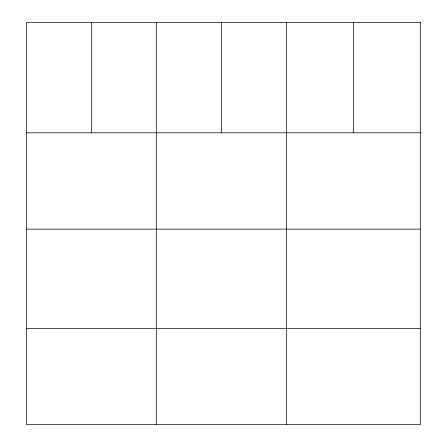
<?xml version="1.0" encoding="UTF-8"?>
<svg xmlns="http://www.w3.org/2000/svg" width="447" height="447" viewBox="0 0 447 447"><rect width="100%" height="100%" fill="white"/><g stroke="black" fill="none" stroke-linecap="round" stroke-linejoin="round"><path stroke-width="0.67" d="M26.647 132.804L420.353 132.804M26.647 229.115L420.353 229.115M26.647 328.344L420.353 328.344M353.421 22.35L353.421 132.804M286.493 22.35L286.493 424.65M221.533 22.35L221.533 132.804M156.567 22.35L156.567 424.65M91.607 22.35L91.607 132.804M420.353 22.35L26.647 22.35L26.647 424.65L420.353 424.65L420.353 22.35"/></g></svg>
